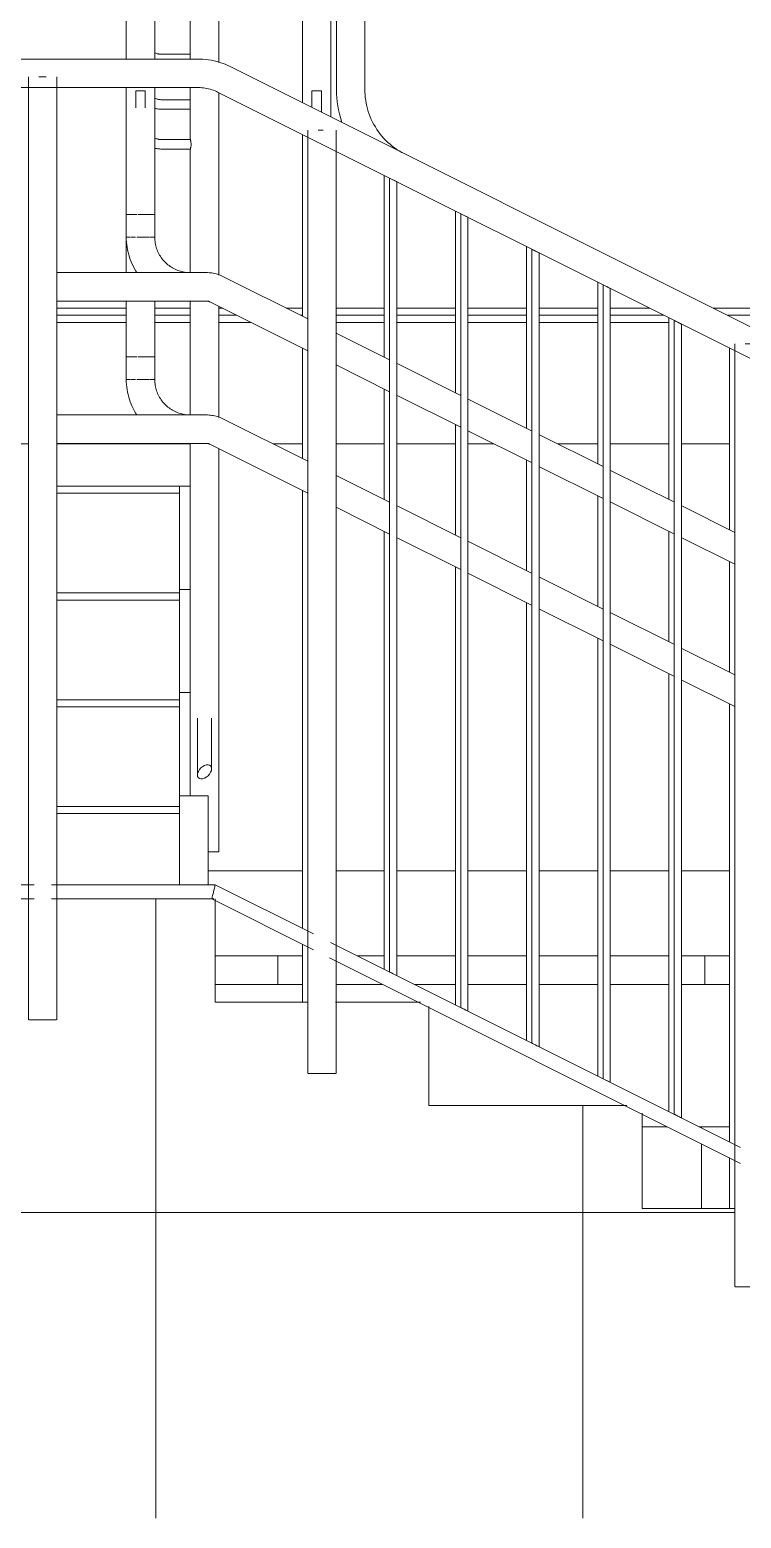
# Model space of a CAD drawing. Header units: millimetres. Extents: x -515342 to 330399, y -224905 to 507333.
# Drawn here: x 228666 to 229666, y -52629 to -50538 of the extents above; entities that cross this region are included whole.
import ezdxf

# ---------------------------------------------------------------- set-up
doc = ezdxf.new("R2010")
doc.units = ezdxf.units.MM
doc.layers.get('0').update_dxf_attribs({"lineweight": 0})
for name, color, linetype, lineweight in [('Лестницы', 7, 'Continuous', 0), ('Ограждение', 7, 'Continuous', 0), ('Перекрытие', 7, 'Continuous', 0), ('Перекрытие штриховка', 7, 'Continuous', 0), ('Стены внутренние', 7, 'Continuous', 0), ('Стены наружные', 7, 'Continuous', 0), ('Стены штриховка поверхности', 7, 'Continuous', 0)]:
    doc.layers.add(name, color=color, linetype=linetype, lineweight=lineweight)

# ---------------------------------------------------------------- blocks, each defined once
blk = doc.blocks.new('Ограждение - АР_Ограждение_Балясина_D40 доп поручень 700_900-V237-Фасад А_-Д')
at = {"layer": 'Ограждение'}
for p, q in [((7530.4, 525), (7530.4, -800)), ((7545.2, 525), (7550.4, 525)), ((7550.4, 525), (7555.5, 525)), ((7570.4, -800), (7570.4, 525)), ((7531, -800), (7550.4, -800)), ((7550.4, -800), (7569.7, -800))]:
    blk.add_line(p, q, dxfattribs=at)
blk = doc.blocks.new('Ограждение - АР_Ограждение_Балясина_D40 доп поручень 700_900-V238-Фасад А_-Д')
at = {"layer": 'Ограждение'}
for p, q in [((9122.9, 450), (9122.9, -875)), ((9137.7, 450), (9142.9, 450)), ((9142.9, 450), (9144.5, 450)), ((9162.9, -875), (9162.9, 450)), ((9123.5, -875), (9142.9, -875)), ((9142.9, -875), (9162.2, -875))]:
    blk.add_line(p, q, dxfattribs=at)
blk = doc.blocks.new('Ограждение - АР_Ограждение_Балясина_10-V239-Фасад А_-Д')
at = {"layer": 'Ограждение'}
for p, q in [((9237.9, 382.8), (9237.9, -732.5)), ((9247.9, -737.5), (9247.9, 377.8))]:
    blk.add_line(p, q, dxfattribs=at)
at = {"layer": 'Ограждение', "flags": 128}
for points in [[(9242.9, 380.3), (9240.7, 381.4), (9238.9, 382.2), (9238, 382.7)], [(9247.9, 377.8), (9247.7, 377.8), (9246.8, 378.3), (9245, 379.2), (9242.9, 380.3)], [(9237.9, -732.5), (9238, -732.6), (9238.9, -733), (9240.7, -733.9), (9242.9, -735)], [(9242.9, -735), (9245, -736.1), (9246.8, -737), (9247.7, -737.4)]]:
    blk.add_lwpolyline(points, dxfattribs=at)
blk = doc.blocks.new('Ограждение - Ограждение-9728431-Фасад А_-Д')
at = {"layer": 'Ограждение'}
for p, q in [((8738.5, -610), (8162.2, -610)), ((8992.9, -610), (8762.7, -610)), ((9131, -679.1), (8992.9, -610)), ((8162.2, -630), (8738.5, -630)), ((8762.7, -630), (8988.1, -630)), ((8988.1, -630), (9131, -701.5)), ((9731, -979.1), (9154.7, -690.9)), ((9153.7, -712.8), (9731, -1001.5))]:
    blk.add_line(p, q, dxfattribs=at)
at = {"layer": 'Ограждение', "flags": 128}
for points in [[(8988.1, -630), (8988.2, -629.7), (8988.4, -628.7), (8988.8, -627.1), (8989.3, -625), (8989.9, -622.6), (8990.5, -620)], [(8990.5, -620), (8989.9, -622.6), (8989.3, -625), (8988.8, -627.1), (8988.4, -628.7), (8988.2, -629.7), (8988.1, -630)], [(8990.5, -620), (8991.1, -617.4), (8991.7, -615), (8992.2, -612.9), (8992.5, -611.3), (8992.8, -610.3), (8992.9, -610)], [(8992.9, -610), (8992.8, -610.3), (8992.5, -611.3), (8992.2, -612.9), (8991.7, -615), (8991.1, -617.4), (8990.5, -620)]]:
    blk.add_lwpolyline(points, dxfattribs=at)
for name, p in [('Ограждение - АР_Ограждение_Балясина_D40 доп поручень 700_900-V237-Фасад А_-Д', (1200, 0)), ('Ограждение - АР_Ограждение_Балясина_D40 доп поручень 700_900-V238-Фасад А_-Д', (0, 0)), ('Ограждение - АР_Ограждение_Балясина_10-V239-Фасад А_-Д', (0, 0)), ('Ограждение - АР_Ограждение_Балясина_10-V239-Фасад А_-Д', (100, -50)), ('Ограждение - АР_Ограждение_Балясина_10-V239-Фасад А_-Д', (200, -100)), ('Ограждение - АР_Ограждение_Балясина_10-V239-Фасад А_-Д', (300, -150)), ('Ограждение - АР_Ограждение_Балясина_10-V239-Фасад А_-Д', (400, -200)), ('Ограждение - АР_Ограждение_Балясина_D40 доп поручень 700_900-V238-Фасад А_-Д', (600, -300))]:
    blk.add_blockref(name, p)
blk = doc.blocks.new('Тип верхнего поручня - Верхний поручень_Внутренний_-9728835-Фасад А_-Д')
at = {"layer": 'Ограждение'}
for p, q in [((8969.2, 550), (7407.9, 550)), ((10471.7, -189.4), (9014, 539.4)), ((7407.9, 510), (8969.2, 510)), ((8996.1, 503.7), (10453.8, -225.2))]:
    blk.add_line(p, q, dxfattribs=at)
at = {"layer": 'Ограждение', "flags": 128}
for points in [[(9014, 539.4), (9010.4, 541.2), (9006.7, 542.7), (9002.9, 544.2), (8999.1, 545.4), (8995.3, 546.5), (8991.4, 547.5), (8987.5, 548.3), (8983.6, 549), (8979.6, 549.5), (8975.6, 549.8), (8971.6, 550), (8969.2, 550)], [(8969.2, 510), (8971.6, 510), (8974, 509.8), (8976.4, 509.6), (8978.8, 509.2), (8981.2, 508.8), (8983.5, 508.3), (8985.8, 507.7), (8988.1, 507), (8990.4, 506.2), (8992.6, 505.3), (8994.8, 504.3), (8996.1, 503.7)]]:
    blk.add_lwpolyline(points, dxfattribs=at)
blk = doc.blocks.new('Тип перил - Перила_Внутренний_-9728852-Фасад А_-Д')
at = {"layer": 'Ограждение'}
for p, q in [((8981, 250), (8770.4, 250)), ((9123, 184.9), (9003.4, 244.7)), ((8770.4, 210), (8981, 210)), ((8985.5, 208.9), (9123, 140.2)), ((9238, 127.4), (9162.9, 165)), ((9162.9, 120.3), (9238, 82.7)), ((9338, 77.4), (9247.5, 122.7)), ((9248.6, 77.4), (9338, 32.7)), ((9438, 27.4), (9347.5, 72.7)), ((9347.7, 27.8), (9438, -17.3)), ((9538, -22.6), (9447.5, 22.7)), ((9447.7, -22.2), (9538, -67.3)), ((9638, -72.6), (9547.5, -27.3)), ((9547.7, -72.2), (9638, -117.3)), ((9723, -115.1), (9647.5, -77.3)), ((9647.7, -122.2), (9723, -159.8))]:
    blk.add_line(p, q, dxfattribs=at)
at = {"layer": 'Ограждение', "flags": 128}
for points in [[(9003.4, 244.7), (9001.6, 245.6), (8999.8, 246.4), (8997.9, 247.1), (8996, 247.7), (8994.1, 248.3), (8992.1, 248.8), (8990.2, 249.2), (8988.2, 249.5), (8986.2, 249.7), (8984.2, 249.9), (8982.2, 250), (8981, 250)], [(8981, 210), (8981.4, 210), (8981.8, 210), (8982.2, 209.9), (8982.6, 209.9), (8983, 209.8), (8983.4, 209.7), (8983.8, 209.6), (8984.2, 209.5), (8984.6, 209.4), (8984.9, 209.2), (8985.3, 209), (8985.5, 208.9)]]:
    blk.add_lwpolyline(points, dxfattribs=at)
blk = doc.blocks.new('Тип перил - Перила_Внутренний_-9728893-Фасад А_-Д')
at = {"layer": 'Ограждение'}
for p, q in [((8981, 50), (8770.4, 50)), ((9122.9, -15), (9003.4, 44.7)), ((8770.4, 10), (8981, 10)), ((8985.5, 8.9), (9122.9, -59.7)), ((9238, -72.6), (9162.9, -35)), ((9162.9, -79.7), (9238, -117.3)), ((9338, -122.6), (9247.7, -77.4)), ((9247.7, -122.2), (9338, -167.3)), ((9438, -172.6), (9347.7, -127.4)), ((9347.7, -172.2), (9437.4, -217)), ((9538, -222.6), (9447.7, -177.4)), ((9447.7, -222.2), (9538, -267.3)), ((9638, -272.6), (9547.7, -227.4)), ((9547.7, -272.2), (9638, -317.3)), ((9722.9, -315), (9647.7, -277.4)), ((9647.7, -322.2), (9722.9, -359.7))]:
    blk.add_line(p, q, dxfattribs=at)
at = {"layer": 'Ограждение', "flags": 128}
for points in [[(9003.4, 44.7), (9001.6, 45.6), (8999.8, 46.4), (8997.9, 47.1), (8996, 47.7), (8994.1, 48.3), (8992.1, 48.8), (8990.2, 49.2), (8988.2, 49.5), (8986.2, 49.7), (8984.2, 49.9), (8982.2, 50), (8981, 50)], [(8981, 10), (8981.4, 10), (8981.8, 10), (8982.2, 9.9), (8982.6, 9.9), (8983, 9.8), (8983.4, 9.7), (8983.8, 9.6), (8984.2, 9.5), (8984.6, 9.4), (8984.9, 9.2), (8985.3, 9), (8985.5, 8.9)]]:
    blk.add_lwpolyline(points, dxfattribs=at)
blk = doc.blocks.new('Ограждение - АР_Ограждение_Балясина_D40 доп поручень 700_900-V247-Фасад А_-Д')
at = {"layer": 'Ограждение'}
for p, q in [((8917.9, 756.7), (8957.9, 756.7)), ((8957.9, 743.3), (8917.9, 743.3)), ((8917.9, 556.7), (8958.1, 556.7))]:
    blk.add_line(p, q, dxfattribs=at)
at = {"layer": 'Ограждение', "flags": 128}
for points in [[(8907.7, 759), (8908.5, 758.6), (8909.4, 758.3), (8910.3, 757.9), (8911.2, 757.6), (8912.1, 757.4), (8913, 757.2), (8913.9, 757), (8914.8, 756.9), (8915.7, 756.8), (8916.7, 756.7), (8917.6, 756.7), (8917.9, 756.7)], [(8917.9, 743.3), (8916.4, 743.4), (8914.9, 743.5), (8913.5, 743.6), (8912, 743.8), (8910.6, 744.1), (8909.1, 744.4), (8907.7, 744.8)], [(8907.7, 559), (8908.5, 558.6), (8909.4, 558.3), (8910.3, 557.9), (8911.2, 557.6), (8912.1, 557.4), (8913, 557.2), (8913.9, 557), (8914.8, 556.9), (8915.7, 556.8), (8916.7, 556.7), (8917.6, 556.7), (8917.9, 556.7)]]:
    blk.add_lwpolyline(points, dxfattribs=at)
blk = doc.blocks.new('Ограждение - АР_Ограждение_Балясина_D40 доп поручень 700_900-V248-Фасад А_-Д')
at = {"layer": 'Ограждение'}
for p, q in [((8957.9, 1053.9), (8957.9, 1061.2)), ((8997.9, 1061.2), (8997.9, 1053.9)), ((8957.9, 805.2), (8957.9, 822.9)), ((8917.9, 692.9), (8957.9, 692.9)), ((8957.9, 679.6), (8917.9, 679.6)), ((8917.9, 492.9), (8958, 492.9)), ((8958, 479.6), (8917.9, 479.6))]:
    blk.add_line(p, q, dxfattribs=at)
at = {"layer": 'Ограждение', "flags": 128}
for points in [[(8907.7, 695.2), (8908.5, 694.9), (8909.4, 694.5), (8910.3, 694.2), (8911.2, 693.9), (8912.1, 693.6), (8913, 693.4), (8913.9, 693.3), (8914.8, 693.1), (8915.7, 693), (8916.7, 692.9), (8917.6, 692.9), (8917.9, 692.9)], [(8917.9, 679.6), (8916.4, 679.6), (8914.9, 679.7), (8913.5, 679.8), (8912, 680.1), (8910.6, 680.3), (8909.1, 680.6), (8907.7, 681)], [(8907.7, 495.2), (8908.5, 494.9), (8909.4, 494.5), (8910.3, 494.2), (8911.2, 493.9), (8912.1, 493.6), (8913, 493.4), (8913.9, 493.3), (8914.8, 493.1), (8915.7, 493), (8916.7, 492.9), (8917.6, 492.9), (8917.9, 492.9)], [(8917.9, 479.6), (8916.4, 479.6), (8914.9, 479.7), (8913.5, 479.8), (8912, 480.1), (8910.6, 480.3), (8909.1, 480.6), (8907.9, 481)]]:
    blk.add_lwpolyline(points, dxfattribs=at)
blk = doc.blocks.new('Ограждение - АР_Ограждение_Балясина_D40 доп поручень 700_900-10261106-Фасад А_-Д')
at = {"layer": 'Ограждение'}
for p, q in [((8957.9, 550), (8957.9, 805.2)), ((8958.5, 805.2), (8957.9, 805.2)), ((8997.9, 790.2), (8997.9, 545)), ((8881.2, 481.5), (8881.2, 505.2)), ((8894.5, 505.2), (8881.2, 505.2)), ((8894.5, 505.2), (8894.5, 481.5)), ((8957.9, 436.9), (8957.9, 510)), ((8997.9, 502.8), (8997.9, 246.6)), ((8917.9, 436.9), (8957.9, 436.9)), ((8957.9, 423.5), (8917.9, 423.5)), ((8957.9, 250), (8957.9, 423.5)), ((8957.9, 50), (8957.9, 210)), ((8997.9, 202.8), (8997.9, 46.6)), ((8957.9, -485), (8957.9, 10)), ((8997.9, 2.8), (8997.9, -563.8)), ((8997.9, -563.8), (8983, -563.8))]:
    blk.add_line(p, q, dxfattribs=at)
at = {"layer": 'Ограждение', "flags": 128}
for points in [[(8907.7, 439.2), (8908.5, 438.8), (8909.4, 438.5), (8910.3, 438.1), (8911.2, 437.8), (8912.1, 437.6), (8913, 437.4), (8913.9, 437.2), (8914.8, 437.1), (8915.7, 437), (8916.7, 436.9), (8917.6, 436.9), (8917.9, 436.9)], [(8917.9, 423.5), (8916.4, 423.6), (8914.9, 423.7), (8913.5, 423.8), (8912, 424), (8910.6, 424.3), (8909.1, 424.6), (8907.9, 424.9)]]:
    blk.add_lwpolyline(points, dxfattribs=at)
at = {"layer": 'Ограждение'}
blk.add_open_spline([(8957.9, 423.5), (8957.9, 423.5), (8957.9, 423.8), (8958.2, 424.8), (8958.5, 425.9), (8958.7, 426.8), (8958.9, 427.9), (8959, 428.9), (8959, 429.8), (8959, 430.5), (8959, 431.2), (8958.9, 432.2), (8958.8, 433.3), (8958.5, 434.5), (8958.3, 435.5), (8958, 436.5), (8957.9, 436.9), (8957.9, 436.9)], degree=3, knots=[0, 0, 0, 0, 0.111111, 0.222222, 0.277778, 0.333333, 0.388889, 0.444444, 0.479167, 0.513889, 0.548611, 0.583333, 0.652778, 0.722222, 0.791667, 0.861111, 1, 1, 1, 1], dxfattribs=at)
blk = doc.blocks.new('Ограждение - АР_Ограждение_Балясина_D40 доп поручень 700_900-10261104-Фасад А_-Д')
at = {"layer": 'Ограждение'}
for p, q in [((9115.4, 488.7), (9115.4, 805.2)), ((9138, 805.2), (9135.4, 805.2)), ((9155.4, 805.2), (9155.4, 468.7)), ((9128.7, 482), (9128.7, 505.2)), ((9135.4, 505.2), (9128.7, 505.2)), ((9142, 505.2), (9135.4, 505.2)), ((9142, 505.2), (9142, 475.3)), ((9115.4, 188.7), (9115.4, 444)), ((9115.4, -11.3), (9115.4, 144)), ((9115.4, -671.2), (9115.4, -56)), ((9115.4, -775), (9115.4, -693.6))]:
    blk.add_line(p, q, dxfattribs=at)
blk = doc.blocks.new('Ограждение - АР_Ограждение_Балясина_10-V250-Фасад А_-Д')
at = {"layer": 'Ограждение'}
for p, q in [((9230.4, 131.1), (9230.4, 386.5)), ((9230.5, 386.5), (9230.5, 386.5)), ((9230.4, -68.3), (9230.4, 86.5)), ((9230.4, -728.7), (9230.4, -113.5))]:
    blk.add_line(p, q, dxfattribs=at)
blk = doc.blocks.new('Ограждение - АР_Ограждение_Балясина_10-V251-Фасад А_-Д')
at = {"layer": 'Ограждение'}
for p, q in [((9330.4, 81.1), (9330.4, 336.5)), ((9330.5, 336.5), (9330.5, 336.5)), ((9330.4, -117.8), (9330.4, 36.5)), ((9330.4, -778.7), (9330.4, -163.5))]:
    blk.add_line(p, q, dxfattribs=at)
blk = doc.blocks.new('Ограждение - АР_Ограждение_Балясина_10-V252-Фасад А_-Д')
at = {"layer": 'Ограждение'}
for p, q in [((9430.4, 31), (9430.4, 286.5)), ((9430.5, 286.5), (9430.5, 286.5)), ((9430.4, -169), (9430.4, -13.5)), ((9430.4, -828.7), (9430.4, -213.5))]:
    blk.add_line(p, q, dxfattribs=at)
blk = doc.blocks.new('Ограждение - АР_Ограждение_Балясина_10-V253-Фасад А_-Д')
at = {"layer": 'Ограждение'}
for p, q in [((9530.4, -18.7), (9530.4, 236.5)), ((9530.5, 236.5), (9530.5, 236.5)), ((9530.4, -218.7), (9530.4, -63.5)), ((9530.4, -878.7), (9530.4, -263.5))]:
    blk.add_line(p, q, dxfattribs=at)
blk = doc.blocks.new('Ограждение - АР_Ограждение_Балясина_10-V254-Фасад А_-Д')
at = {"layer": 'Ограждение'}
for p, q in [((9630.4, -68.7), (9630.4, 186.5)), ((9630.5, 186.5), (9630.5, 186.5)), ((9630.4, -268.7), (9630.4, -113.5)), ((9630.4, -928.8), (9630.4, -313.5))]:
    blk.add_line(p, q, dxfattribs=at)
blk = doc.blocks.new('Ограждение - АР_Ограждение_Балясина_D40 доп поручень 700_900-V255-Фасад А_-Д')
at = {"layer": 'Ограждение'}
for p, q in [((9715.4, -111.2), (9715.4, 144)), ((9715.4, -311.2), (9715.4, -156)), ((9715.4, -971.6), (9715.4, -356)), ((9715.4, -1065), (9715.4, -993.2))]:
    blk.add_line(p, q, dxfattribs=at)
blk = doc.blocks.new('Ограждение - Ограждение-9728925-Фасад А_-Д')
at = {"layer": 'Ограждение'}
for p, q in [((8967.9, -375.8), (8967.9, -455.9)), ((8987.9, -447), (8987.9, -375.8))]:
    blk.add_line(p, q, dxfattribs=at)
at = {"layer": 'Ограждение', "flags": 128}
for points in [[(8987.9, -447), (8987.5, -444.8), (8986.5, -443.1), (8984.9, -442), (8982.9, -441.5), (8980.4, -441.6), (8977.9, -442.5), (8975.3, -444), (8972.9, -445.9), (8970.8, -448.3), (8969.2, -450.8), (8968.2, -453.4), (8967.9, -455.9)], [(8967.9, -455.9), (8968.2, -458.1), (8969.2, -459.8), (8970.8, -460.9), (8972.9, -461.4), (8975.3, -461.2), (8977.9, -460.4), (8980.4, -458.9), (8982.9, -457), (8984.9, -454.6), (8986.5, -452), (8987.5, -449.4), (8987.9, -447)]]:
    blk.add_lwpolyline(points, dxfattribs=at)
for name in ['Ограждение - АР_Ограждение_Балясина_D40 доп поручень 700_900-V248-Фасад А_-Д', 'Ограждение - АР_Ограждение_Балясина_D40 доп поручень 700_900-10261106-Фасад А_-Д', 'Ограждение - АР_Ограждение_Балясина_D40 доп поручень 700_900-10261104-Фасад А_-Д', 'Ограждение - АР_Ограждение_Балясина_D40 доп поручень 700_900-V247-Фасад А_-Д', 'Ограждение - АР_Ограждение_Балясина_10-V250-Фасад А_-Д', 'Ограждение - АР_Ограждение_Балясина_10-V251-Фасад А_-Д', 'Ограждение - АР_Ограждение_Балясина_10-V252-Фасад А_-Д', 'Ограждение - АР_Ограждение_Балясина_10-V253-Фасад А_-Д', 'Ограждение - АР_Ограждение_Балясина_10-V254-Фасад А_-Д', 'Ограждение - АР_Ограждение_Балясина_D40 доп поручень 700_900-V255-Фасад А_-Д']:
    blk.add_blockref(name, (0, 0))
blk = doc.blocks.new('Тип верхнего поручня - Верхний поручень_Внутренний_-9729062-Фасад А_-Д')
at = {"layer": 'Ограждение'}
for p, q in [((9163.3, 730.2), (9163.3, 506.6)), ((9203.3, 506.6), (9203.3, 730.2))]:
    blk.add_line(p, q, dxfattribs=at)
at = {"layer": 'Ограждение', "flags": 128}
for points in [[(9163.3, 506.6), (9163.4, 501), (9163.7, 495.4), (9164.3, 489.8), (9165, 484.3), (9166, 478.8), (9167.3, 473.3), (9168.7, 467.9), (9170.4, 462.6), (9171, 460.9)], [(9258.5, 417.2), (9255, 419), (9251.5, 421), (9248.1, 423.2), (9244.9, 425.4), (9241.7, 427.8), (9238.6, 430.4), (9235.6, 433), (9232.7, 435.8), (9229.9, 438.6), (9227.2, 441.6), (9224.7, 444.7), (9222.3, 447.9), (9220, 451.2), (9217.9, 454.6), (9215.8, 458), (9214, 461.6), (9212.2, 465.2), (9210.7, 468.8), (9209.2, 472.6), (9207.9, 476.4), (9206.8, 480.2), (9205.8, 484.1), (9205, 488), (9204.3, 491.9), (9203.8, 495.9), (9203.5, 499.9), (9203.3, 503.9), (9203.3, 506.6)]]:
    blk.add_lwpolyline(points, dxfattribs=at)
blk = doc.blocks.new('Тип перил - Перила_Внутренний_-9729076-Фасад А_-Д')
at = {"layer": 'Ограждение'}
for p, q in [((8867.9, 830), (8867.9, 550)), ((8907.9, 550), (8907.9, 830)), ((8867.9, 510), (8867.9, 358.4)), ((8907.9, 358.4), (8907.9, 510)), ((8867.9, 331.6), (8867.9, 300)), ((8867.9, 331.6), (8868.5, 331.6)), ((8868.9, 331.6), (8872.4, 331.6)), ((8872.4, 331.6), (8877.8, 331.6)), ((8877.9, 331.6), (8882.7, 331.6)), ((8884.4, 331.6), (8885.5, 331.6)), ((8885.5, 331.6), (8887.9, 331.6)), ((8887.9, 331.6), (8890.2, 331.6)), ((8890.2, 331.6), (8892, 331.6)), ((8892, 331.6), (8897.9, 331.6)), ((8897.9, 331.6), (8902, 331.6)), ((8902.1, 331.6), (8903.2, 331.6)), ((8903.3, 331.6), (8905.2, 331.6)), ((8905.4, 331.6), (8906.6, 331.6)), ((8907.2, 331.6), (8907.9, 331.6)), ((8907.9, 300), (8907.9, 331.6)), ((8868.2, 300), (8867.9, 300)), ((8870.5, 300), (8868.5, 300)), ((8873.7, 300), (8870.5, 300)), ((8881, 300), (8874.9, 300)), ((8887.9, 300), (8882.7, 300)), ((8893, 300), (8887.9, 300)), ((8894.7, 300), (8893.1, 300)), ((8899.8, 300), (8894.7, 300)), ((8905.2, 300), (8900.8, 300)), ((8907.2, 300), (8905.2, 300)), ((8907.9, 300), (8907.5, 300))]:
    blk.add_line(p, q, dxfattribs=at)
at = {"layer": 'Ограждение', "flags": 128}
for points in [[(8867.9, 358.4), (8867.9, 357.9), (8867.9, 357.3), (8867.9, 356.6), (8867.9, 356), (8867.9, 355.2), (8867.9, 354.5), (8867.9, 353.7), (8867.9, 352.8), (8867.9, 352), (8867.9, 351.1), (8867.9, 350.2), (8867.9, 349.2), (8867.9, 348.2), (8867.9, 347.2), (8867.9, 346.2), (8867.9, 345.1), (8867.9, 344), (8867.9, 342.9), (8867.9, 341.8), (8867.9, 340.7), (8867.9, 339.5), (8867.9, 338.4), (8867.9, 337.2), (8867.9, 336), (8867.9, 334.8), (8867.9, 333.6), (8867.9, 332.4), (8867.9, 331.6)], [(8907.9, 331.6), (8907.9, 332.8), (8907.9, 334), (8907.9, 335.2), (8907.9, 336.4), (8907.9, 337.6), (8907.9, 338.7), (8907.9, 339.9), (8907.9, 341), (8907.9, 342.2), (8907.9, 343.3), (8907.9, 344.4), (8907.9, 345.5), (8907.9, 346.5), (8907.9, 347.5), (8907.9, 348.5), (8907.9, 349.5), (8907.9, 350.5), (8907.9, 351.4), (8907.9, 352.3), (8907.9, 353.1), (8907.9, 353.9), (8907.9, 354.7), (8907.9, 355.5), (8907.9, 356.2), (8907.9, 356.8), (8907.9, 357.5), (8907.9, 358.1), (8907.9, 358.4)], [(8867.9, 300), (8867.9, 296.4), (8868.1, 292.8), (8868.5, 289.2), (8869, 285.7), (8869.6, 282.1), (8870.4, 278.6), (8871.4, 275.1), (8872.4, 271.7), (8873.6, 268.3), (8875, 265), (8876.4, 261.7), (8878, 258.4), (8879.7, 255.3), (8881.6, 252.2), (8883, 250)], [(8957.9, 250), (8955.9, 250), (8953.9, 250.2), (8951.9, 250.4), (8949.9, 250.6), (8947.9, 251), (8946, 251.4), (8944, 251.9), (8942.1, 252.5), (8940.2, 253.2), (8938.4, 253.9), (8936.6, 254.8), (8934.8, 255.7), (8933, 256.6), (8931.3, 257.6), (8929.6, 258.7), (8928, 259.9), (8926.4, 261.1), (8924.9, 262.4), (8923.4, 263.8), (8922, 265.2), (8920.6, 266.6), (8919.3, 268.1), (8918.1, 269.7), (8916.9, 271.3), (8915.8, 273), (8914.7, 274.7), (8913.8, 276.4), (8912.8, 278.2), (8912, 280), (8911.3, 281.9), (8910.6, 283.8), (8910, 285.7), (8909.4, 287.6), (8909, 289.5), (8908.6, 291.5), (8908.3, 293.5), (8908.1, 295.5), (8907.9, 297.5), (8907.9, 299.5), (8907.9, 300)], [(9003.4, 244.7), (9001.6, 245.6), (8999.8, 246.4), (8997.9, 247.1), (8996, 247.7), (8994.1, 248.3), (8992.1, 248.8), (8990.2, 249.2), (8988.2, 249.5), (8986.2, 249.7), (8984.2, 249.9), (8982.2, 250), (8981, 250)], [(8981, 210), (8981.4, 210), (8981.8, 210), (8982.2, 209.9), (8982.6, 209.9), (8983, 209.8), (8983.4, 209.7), (8983.8, 209.6), (8984.2, 209.5), (8984.6, 209.4), (8984.9, 209.2), (8985.3, 209), (8985.5, 208.9)]]:
    blk.add_lwpolyline(points, dxfattribs=at)
blk = doc.blocks.new('Тип перил - Перила_Внутренний_-9729090-Фасад А_-Д')
at = {"layer": 'Ограждение'}
for p, q in [((8867.9, 358.4), (8867.9, 347.4)), ((8907.9, 347.4), (8907.9, 358.4)), ((8867.9, 300), (8867.9, 250)), ((8907.9, 298.3), (8907.9, 300)), ((8867.9, 210.1), (8867.9, 158.4)), ((8907.9, 158.4), (8907.9, 210)), ((8867.9, 131.6), (8867.9, 100)), ((8867.9, 131.6), (8868.5, 131.6)), ((8868.9, 131.6), (8872.4, 131.6)), ((8872.4, 131.6), (8877.8, 131.6)), ((8877.9, 131.6), (8882.7, 131.6)), ((8884.4, 131.6), (8885.5, 131.6)), ((8885.5, 131.6), (8887.9, 131.6)), ((8887.9, 131.6), (8890.2, 131.6)), ((8890.2, 131.6), (8892, 131.6)), ((8892, 131.6), (8897.9, 131.6)), ((8897.9, 131.6), (8902, 131.6)), ((8902.1, 131.6), (8903.2, 131.6)), ((8903.3, 131.6), (8905.2, 131.6)), ((8905.4, 131.6), (8906.6, 131.6)), ((8907.2, 131.6), (8907.9, 131.6)), ((8907.9, 100), (8907.9, 131.6)), ((8868.2, 100), (8867.9, 100)), ((8870.5, 100), (8868.5, 100)), ((8873.7, 100), (8870.5, 100)), ((8881, 100), (8874.9, 100)), ((8887.9, 100), (8882.7, 100)), ((8893, 100), (8887.9, 100)), ((8894.7, 100), (8893.1, 100)), ((8899.8, 100), (8894.7, 100)), ((8905.2, 100), (8900.8, 100)), ((8907.2, 100), (8905.2, 100)), ((8907.9, 100), (8907.5, 100))]:
    blk.add_line(p, q, dxfattribs=at)
at = {"layer": 'Ограждение', "flags": 128}
for points in [[(8867.9, 158.4), (8867.9, 157.9), (8867.9, 157.3), (8867.9, 156.6), (8867.9, 156), (8867.9, 155.2), (8867.9, 154.5), (8867.9, 153.7), (8867.9, 152.8), (8867.9, 152), (8867.9, 151.1), (8867.9, 150.2), (8867.9, 149.2), (8867.9, 148.2), (8867.9, 147.2), (8867.9, 146.2), (8867.9, 145.1), (8867.9, 144), (8867.9, 142.9), (8867.9, 141.8), (8867.9, 140.7), (8867.9, 139.5), (8867.9, 138.4), (8867.9, 137.2), (8867.9, 136), (8867.9, 134.8), (8867.9, 133.6), (8867.9, 132.4), (8867.9, 131.6)], [(8907.9, 131.6), (8907.9, 132.8), (8907.9, 134), (8907.9, 135.2), (8907.9, 136.4), (8907.9, 137.6), (8907.9, 138.7), (8907.9, 139.9), (8907.9, 141), (8907.9, 142.2), (8907.9, 143.3), (8907.9, 144.4), (8907.9, 145.5), (8907.9, 146.5), (8907.9, 147.5), (8907.9, 148.5), (8907.9, 149.5), (8907.9, 150.5), (8907.9, 151.4), (8907.9, 152.3), (8907.9, 153.1), (8907.9, 153.9), (8907.9, 154.7), (8907.9, 155.5), (8907.9, 156.2), (8907.9, 156.8), (8907.9, 157.5), (8907.9, 158.1), (8907.9, 158.4)], [(8867.9, 100), (8867.9, 96.4), (8868.1, 92.8), (8868.5, 89.2), (8869, 85.7), (8869.6, 82.1), (8870.4, 78.6), (8871.4, 75.1), (8872.4, 71.7), (8873.6, 68.3), (8875, 65), (8876.4, 61.7), (8878, 58.4), (8879.7, 55.3), (8881.6, 52.2), (8883, 50)], [(8957.9, 50), (8955.9, 50), (8953.9, 50.2), (8951.9, 50.4), (8949.9, 50.6), (8947.9, 51), (8946, 51.4), (8944, 51.9), (8942.1, 52.5), (8940.2, 53.2), (8938.4, 53.9), (8936.6, 54.8), (8934.8, 55.7), (8933, 56.6), (8931.3, 57.6), (8929.6, 58.7), (8928, 59.9), (8926.4, 61.1), (8924.9, 62.4), (8923.4, 63.8), (8922, 65.2), (8920.6, 66.6), (8919.3, 68.1), (8918.1, 69.7), (8916.9, 71.3), (8915.8, 73), (8914.7, 74.7), (8913.8, 76.4), (8912.8, 78.2), (8912, 80), (8911.3, 81.9), (8910.6, 83.8), (8910, 85.7), (8909.4, 87.6), (8909, 89.5), (8908.6, 91.5), (8908.3, 93.5), (8908.1, 95.5), (8907.9, 97.5), (8907.9, 99.5), (8907.9, 100)], [(9003.4, 44.7), (9001.6, 45.6), (8999.8, 46.4), (8997.9, 47.1), (8996, 47.7), (8994.1, 48.3), (8992.1, 48.8), (8990.2, 49.2), (8988.2, 49.5), (8986.2, 49.7), (8984.2, 49.9), (8982.2, 50), (8981, 50)], [(8981, 10), (8981.4, 10), (8981.8, 10), (8982.2, 9.9), (8982.6, 9.9), (8983, 9.8), (8983.4, 9.7), (8983.8, 9.6), (8984.2, 9.5), (8984.6, 9.4), (8984.9, 9.2), (8985.3, 9), (8985.5, 8.9)]]:
    blk.add_lwpolyline(points, dxfattribs=at)
blk = doc.blocks.new('СД_Люблино_Фасады_rvt-2-Фасад А_-Д')
at = {"layer": 'Перекрытие штриховка', "true_color": 0xcacaca}
h = blk.add_hatch(dxfattribs=at)
h.set_pattern_fill('FP_59', color=9, style=0, pattern_type=2)
h.set_pattern_definition([(0, (8214, 0), (0, 600), []), (90, (8214, 0), (-600, 4e-14), [])])
h.paths.add_polyline_path([(8992.9, -750), (9115.4, -750), (9115.4, -710), (8992.9, -710), (8992.9, -712.8)])
h.paths.add_polyline_path([(9162.9, -750), (9228.1, -750), (9162.9, -717.4)])
h.paths.add_polyline_path([(10993.6, -750), (10993.6, -710), (10522.9, -710), (10522.9, -740), (10512.9, -740), (10512.9, -750), (10960.4, -750)])
h.paths.add_polyline_path([(9272.9, -750), (9330.5, -750), (9330.5, -710), (9247.7, -710), (9248, -737.6), (9263.6, -745.4)])
h.paths.add_polyline_path([(9347.7, -750), (9430.5, -750), (9430.5, -710), (9347.7, -710), (9347.7, -712.8)])
h.paths.add_polyline_path([(9447.7, -750), (9530.5, -750), (9530.5, -710), (9447.7, -710), (9447.7, -712.8)])
h.paths.add_polyline_path([(9547.7, -750), (9630.5, -750), (9630.5, -710), (9547.7, -710), (9547.7, -712.8)])
h.paths.add_polyline_path([(9647.7, -750), (9715.4, -750), (9715.4, -710), (9647.7, -710), (9647.7, -712.8)])
h.paths.add_polyline_path([(9762.9, -750), (9830.5, -750), (9830.5, -710), (9762.9, -710), (9762.9, -712.8)])
h.paths.add_polyline_path([(9847.7, -750), (9930.5, -750), (9930.5, -710), (9847.7, -710), (9847.7, -712.8)])
h.paths.add_polyline_path([(9947.7, -750), (10030.5, -750), (10030.5, -710), (9947.7, -710), (9947.7, -712.8)])
h.paths.add_polyline_path([(10047.7, -750), (10130.5, -750), (10130.5, -710), (10047.7, -710), (10047.7, -712.8)])
h.paths.add_polyline_path([(10147.7, -750), (10230.5, -750), (10230.5, -710), (10147.7, -710), (10147.7, -712.8)])
h.paths.add_polyline_path([(10247.7, -750), (10315.4, -750), (10315.4, -710), (10247.7, -710), (10247.7, -712.8)])
h.paths.add_polyline_path([(10362.9, -750), (10472.9, -750), (10472.9, -733.5), (10459.6, -728.1), (10423.4, -710), (10362.9, -710), (10362.9, -730.5)])
h.paths.add_polyline_path([(9230.5, -728.8), (9230.5, -710), (9192.9, -710), (9215.1, -721.1)])
at = {"layer": 'Стены штриховка поверхности', "true_color": 0xcacaca}
h = blk.add_hatch(dxfattribs=at)
h.set_pattern_fill('FP_54', color=9, style=0, pattern_type=2)
h.set_pattern_definition([(0, (16055, -3120), (0, 600), []), (90, (16055, -3120), (-600, 4e-14), [])])
h.paths.add_polyline_path([(10960.4, -950), (10993.6, -950), (10993.6, -750), (10512.9, -750), (10512.9, -950), (10831.1, -950)])
h.paths.add_polyline_path([(9993.9, -950), (10030.5, -950), (10030.5, -750), (9947.7, -750), (9947.7, -950)])
h.paths.add_polyline_path([(9930.5, -950), (9930.5, -750), (9847.7, -750), (9847.7, -950), (9926.2, -950)])
h.paths.add_polyline_path([(10047.7, -950), (10130.5, -950), (10130.5, -750), (10047.7, -750), (10047.7, -911.1)])
h.paths.add_polyline_path([(9830.5, -950), (9830.5, -750), (9762.9, -750), (9762.9, -950), (9796.9, -950)])
h.paths.add_polyline_path([(9672.9, -950), (9715.4, -950), (9715.4, -750), (9647.7, -750), (9647.7, -937.4), (9667.6, -947.4)])
h.paths.add_polyline_path([(10472.9, -950), (10472.9, -750), (10362.9, -750), (10362.9, -950), (10443.3, -950)])
h.paths.add_polyline_path([(10315.4, -950), (10315.4, -750), (10247.7, -750), (10247.7, -950), (10314, -950)])
h.paths.add_polyline_path([(10147.7, -950), (10230.5, -950), (10230.5, -750), (10147.7, -750), (10147.7, -911.1)])
h.paths.add_polyline_path([(9628.1, -950), (9592.9, -932.4), (9592.9, -950)])
h.paths.add_polyline_path([(9630.5, -928.8), (9630.5, -750), (9547.7, -750), (9547.7, -887.4), (9595.1, -911.1)])
h.paths.add_polyline_path([(9409.1, -920), (9568.1, -920), (9292.9, -782.4), (9292.9, -920), (9405.3, -920)])
h.paths.add_polyline_path([(9530.5, -878.8), (9530.5, -750), (9447.7, -750), (9447.7, -837.4)])
h.paths.add_polyline_path([(9430.5, -828.8), (9430.5, -750), (9347.7, -750), (9347.7, -787.4), (9409.1, -818.1)])
h.paths.add_polyline_path([(9330.5, -778.8), (9330.5, -750), (9272.9, -750), (9312.1, -769.6)])
h.paths.add_polyline_path([(9115.4, -775), (9115.4, -750), (8992.9, -750), (8992.9, -775), (9085.9, -775)])
h.paths.add_polyline_path([(9215.1, -775), (9278.1, -775), (9228.1, -750), (9162.9, -750), (9162.9, -775)])
h.paths.add_polyline_path([(9630.5, -710), (9630.5, -313.5), (9547.7, -272.2), (9547.7, -710)])
h.paths.add_polyline_path([(9409.1, -710), (9430.5, -710), (9430.5, -213.5), (9347.7, -172.2), (9347.7, -710)])
h.paths.add_polyline_path([(9510.9, -710), (9530.5, -710), (9530.5, -263.5), (9447.7, -222.2), (9447.7, -710)])
h.paths.add_polyline_path([(9312.1, -710), (9330.5, -710), (9330.5, -163.5), (9247.7, -122.2), (9247.7, -710), (9279.8, -710)])
h.paths.add_polyline_path([(9230.5, -710), (9230.5, -113.5), (9162.9, -79.7), (9162.9, -695), (9192.9, -710), (9215.1, -710)])
h.paths.add_polyline_path([(9115.4, -710), (9115.4, -693.6), (8992.9, -632.4), (8992.9, -710), (9085.9, -710)])
h.paths.add_polyline_path([(9647.7, -710), (9715.4, -710), (9715.4, -356), (9647.7, -322.2), (9647.7, -664.6)])
h.paths.add_polyline_path([(9762.9, -710), (9782.9, -710), (9782.9, -389.7), (9762.9, -379.7), (9762.9, -613.6)])
h.paths.add_polyline_path([(9115.4, -671.2), (9115.4, -56), (8997.9, 2.8), (8997.2, -563.7), (8982.9, -563.7), (8983, -610), (8993.5, -610.3), (9102, -664.6)])
h.paths.add_polyline_path([(9782.9, -345), (9782.9, -189.7), (9762.9, -179.7), (9762.9, -335)])
h.paths.add_polyline_path([(16002.1, -320), (16005, -320), (16005, 180), (15882.9, 179.6), (15882.9, -320)])
h.paths.add_polyline_path([(9715.4, -311.2), (9715.4, -156), (9647.7, -122.2), (9647.7, -277.4), (9667.6, -287.4)])
h.paths.add_polyline_path([(9630.5, -268.8), (9630.5, -113.5), (9547.7, -72.2), (9547.7, -227.4)])
h.paths.add_polyline_path([(9530.5, -218.8), (9530.5, -63.5), (9447.7, -22.2), (9447.7, -177.4), (9526.8, -217)])
h.paths.add_polyline_path([(9430.5, -168.8), (9430.5, -13.5), (9347.7, 27.8), (9347.7, -127.4), (9409.1, -158.1)])
h.paths.add_polyline_path([(9782.9, -145), (9782.9, 110.3), (9762.9, 120.3), (9762.9, -135)])
h.paths.add_polyline_path([(9330.5, -118.8), (9330.5, 36.5), (9247.7, 77.4), (9247.7, -77.4), (9328.5, -117.8)])
h.paths.add_polyline_path([(9715.4, -111.2), (9715.4, 144), (9647.7, 177.8), (9647.7, -77.4), (9667.6, -87.4)])
h.paths.add_polyline_path([(9230.5, -68.8), (9230.5, 86.5), (9162.9, 120.3), (9162.9, -35), (9229.4, -68.3)])
h.paths.add_polyline_path([(9630.5, -68.8), (9630.5, 180), (9547.7, 179.6), (9547.7, -27.4)])
h.paths.add_polyline_path([(8957.9, -50), (8957.9, 10), (8770.4, 10), (8770.4, -50), (8956.6, -50)])
h.paths.add_polyline_path([(8655.4, -50), (8730.4, -50), (8730.4, 10), (8655.4, 10), (8655.4, -18.7)])
h.paths.add_polyline_path([(8645.4, -50), (8645.4, 10), (8637.9, 10), (8637.9, -50)])
h.paths.add_polyline_path([(9530.5, -18.8), (9530.5, 180), (9447.7, 179.6), (9447.7, 22.6), (9530.2, -18.7)])
h.paths.add_polyline_path([(9115.4, -11.2), (9115.4, 144), (9043.4, 180), (8997.9, 179.6), (8998.9, 46.3), (9008.2, 42.3), (9085.9, 3.5)])
h.paths.add_polyline_path([(9430.5, 31.2), (9430.5, 180), (9347.7, 179.6), (9347.7, 72.6), (9409.1, 41.9)])
h.paths.add_polyline_path([(8881.3, 50), (8883.3, 50), (8879, 58.1), (8871.2, 77), (8869.3, 90), (8867.9, 100), (8867.9, 180), (8770.4, 179.6), (8770.4, 50), (8881.2, 50)])
h.paths.add_polyline_path([(8957.9, 50), (8957.9, 180), (8907.9, 179.6), (8907.9, 98.3), (8911.2, 82.9), (8917.8, 70.4), (8924.4, 63), (8936.7, 55), (8948.1, 51.2), (8956.6, 50.2)])
h.paths.add_polyline_path([(8637.9, 50), (8645.4, 50), (8645.4, 180), (8637.9, 179.6), (8637.9, 80.5)])
h.paths.add_polyline_path([(8655.4, 50), (8730.4, 50), (8730.4, 180), (8655.4, 179.6), (8655.4, 80.5)])
h.paths.add_polyline_path([(9330.5, 81.2), (9330.5, 180), (9247.7, 179.6), (9247.7, 122.6), (9312.1, 90.4)])
h.paths.add_polyline_path([(9230.5, 131.2), (9230.5, 180), (9162.9, 179.6), (9162.9, 165), (9215.1, 138.9)])
h.paths.add_polyline_path([(9782.9, 155), (9782.9, 180), (9733.6, 179.6)])
h = blk.add_hatch(dxfattribs=at)
h.set_pattern_fill('FP_65', color=9, style=0, pattern_type=2)
h.set_pattern_definition([(0, (10442.85, 0), (0, 600), []), (90, (10442.85, 0), (-600, 4e-14), [])])
h.paths.add_polyline_path([(9247.5, -1500), (10442.9, -1500), (10442.9, -1355.9), (10441.1, -1355), (10362.2, -1355), (10362.2, -1475), (10323.5, -1475), (10323.5, -1355), (10192.9, -1355), (10192.9, -1230.9), (10151.1, -1210), (9892.9, -1210), (9892.9, -1080.9), (9861.1, -1065), (9762.2, -1065), (9762.2, -1175), (9723.5, -1175), (9723.5, -1065), (9592.9, -1065), (9592.9, -930.9), (9571.1, -920), (9292.9, -920), (9292.9, -780.9), (9279.8, -775), (9162.2, -775), (9162.2, -875), (9123.5, -875), (9123.5, -775), (8992.9, -775), (8992.2, -630.5), (8988.8, -630), (8769.7, -630), (8769.7, -800), (8731, -800), (8731, -630), (8169.7, -630), (8169.7, -800), (8131, -800), (8131, -630), (7569.7, -630), (7569.7, -800), (7531, -800), (7531, -630), (7342.9, -630), (7342.9, -1010), (6553, -1010.3), (6553, -1017.5), (7252.2, -1017.5), (7252.2, -1450), (7761.5, -1450), (7761.5, -1500), (9215.1, -1500)])
h.paths.add_polyline_path([(10192.9, -1211.5), (10192.9, -1210), (10189.9, -1210)])
h.paths.add_polyline_path([(5660.1, -1017.5), (5876.9, -1017.5), (5876.9, -1010), (5539.9, -1010.3), (5539.9, -1017.5)])
h.paths.add_polyline_path([(6047.9, -1017.5), (6526.9, -1017.5), (6526.9, -1010), (5903, -1010.3), (5903, -1017.5), (5918.6, -1017.5)])
h = blk.add_hatch(dxfattribs=at)
h.set_pattern_fill('FP_56', color=9, style=0, pattern_type=2)
h.set_pattern_definition([(0, (16009.5, -3014), (0, 600), []), (90, (16009.5, -3014), (-600, 4e-14), [])])
h.paths.add_polyline_path([(10192.9, -1355), (10315.4, -1355), (10315.4, -1293.6), (10192.9, -1232.4), (10192.9, -1307.7)])
h.paths.add_polyline_path([(10362.9, -1355), (10438.1, -1355), (10362.9, -1317.4), (10362.9, -1348)])
h.paths.add_polyline_path([(10472.9, -1343), (10472.9, -950), (10362.9, -950), (10362.9, -1295), (10458.9, -1343)])
h.paths.add_polyline_path([(10572.5, -1343), (10993.6, -1343), (10993.6, -950), (10512.9, -950), (10512.9, -1343)])
h.paths.add_polyline_path([(10315.4, -1271.2), (10315.4, -950), (10247.7, -950), (10247.7, -1237.4), (10314, -1270.6)])
h.paths.add_polyline_path([(10230.5, -1228.8), (10230.5, -950), (10147.7, -950), (10147.7, -1187.4), (10192.9, -1210)])
h.paths.add_polyline_path([(9892.9, -1210), (10148.1, -1210), (9892.9, -1082.4), (9892.9, -1208.6)])
h.paths.add_polyline_path([(10130.5, -1178.8), (10130.5, -950), (10047.7, -950), (10047.7, -1137.4), (10055.4, -1141.3)])
h.paths.add_polyline_path([(10030.5, -1128.8), (10030.5, -950), (9947.7, -950), (9947.7, -1087.4), (9991.7, -1109.4)])
h.paths.add_polyline_path([(9930.5, -1078.8), (9930.5, -950), (9847.7, -950), (9847.7, -1037.4), (9926.2, -1076.7)])
h.paths.add_polyline_path([(9796.9, -1065), (9858.1, -1065), (9762.9, -1017.4), (9762.9, -1065)])
h.paths.add_polyline_path([(9592.9, -1065), (9715.4, -1065), (9715.4, -993.6), (9628.1, -950), (9592.9, -950), (9592.9, -1010.3)])
h.paths.add_polyline_path([(9830.5, -1028.8), (9830.5, -950), (9762.9, -950), (9762.9, -995), (9796.9, -1012)])
h.paths.add_polyline_path([(9715.4, -971.2), (9715.4, -950), (9672.9, -950)])
at = {"layer": 'Лестницы'}
for p, q in [((8770.4, -50), (8942.9, -50)), ((8942.9, -60), (8770.4, -60)), ((8942.9, -60), (8770.4, -60)), ((8942.9, -50), (8942.9, -60)), ((8942.9, -60), (8942.9, -195)), ((8770.4, -200), (8942.9, -200)), ((8942.9, -210), (8942.9, -200)), ((8942.9, -210), (8770.4, -210)), ((8942.9, -210), (8770.4, -210)), ((8942.9, -210), (8942.9, -340)), ((8770.1, -350), (8942.9, -350)), ((8942.9, -360), (8942.9, -350)), ((8942.9, -360), (8770.1, -360)), ((8942.9, -360), (8770.1, -360)), ((8942.9, -360), (8942.9, -485)), ((8770.2, -500), (8942.9, -500)), ((8942.9, -510), (8942.9, -500)), ((8942.9, -510), (8770.2, -510)), ((8942.9, -510), (8770.2, -510)), ((8942.9, -510), (8942.9, -610))]:
    blk.add_line(p, q, dxfattribs=at)
at = {"layer": 'Перекрытие'}
for p, q in [((8992.9, -710), (9115.4, -710)), ((9192.9, -710), (9230.5, -710)), ((9247.7, -710), (9330.5, -710)), ((9347.7, -710), (9430.6, -710)), ((9447.7, -710), (9530.6, -710)), ((9547.7, -710), (9630.7, -710)), ((9647.7, -710), (9715.4, -710)), ((9115.4, -750), (8992.9, -750)), ((9228.3, -750), (9162.8, -750)), ((9330.5, -750), (9272.9, -750)), ((9430.5, -750), (9347.7, -750)), ((9530.6, -750), (9447.7, -750)), ((9630.6, -750), (9547.7, -750)), ((9715.6, -750), (9647.7, -750))]:
    blk.add_line(p, q, dxfattribs=at)
at = {"layer": 'Стены внутренние'}
for p, q in [((8770.4, 200), (8867.9, 200)), ((8907.9, 200), (8957.9, 200)), ((8997.9, 200), (9003.4, 200)), ((9092.8, 200), (9115.4, 200)), ((9162.9, 200), (9230.5, 200)), ((9247.6, 200), (9330.5, 200)), ((9347.6, 200), (9430.5, 200)), ((9447.7, 200), (9530.5, 200)), ((9547.7, 200), (9603.4, 200)), ((9692.9, 200), (9782.9, 200)), ((8867.9, 180), (8770.4, 180)), ((8957.9, 180), (8907.9, 180)), ((9043.4, 180), (8997.9, 180)), ((9230.5, 180), (9162.9, 180)), ((9330.5, 180), (9247.6, 180)), ((9430.5, 180), (9347.6, 180)), ((9530.5, 180), (9447.6, 180)), ((9630.5, 180), (9547.7, 180)), ((8942.9, -195), (8942.9, -50)), ((8942.9, -50), (8957.9, -50)), ((8942.9, -340), (8942.9, -195)), ((8957.9, -195), (8942.9, -195)), ((8942.9, -485), (8942.9, -340)), ((8957.9, -340), (8942.9, -340)), ((8942.9, -610), (8942.9, -485)), ((8942.9, -485), (8982.9, -485)), ((8982.9, -485), (8982.9, -610)), ((8991.1, -630), (8769.7, -630)), ((8992.9, -775), (8992.9, -630)), ((9123.5, -775), (8992.9, -775)), ((9281.1, -775), (9162, -775)), ((9292.9, -920), (9292.9, -780.9)), ((9571.1, -920), (9292.9, -920)), ((9592.9, -1065), (9592.9, -930.9)), ((9628.1, -950), (9592.9, -950)), ((9715.5, -950), (9672.9, -950)), ((9723.5, -1065), (9592.9, -1065))]:
    blk.add_line(p, q, dxfattribs=at)
at = {"layer": 'Стены наружные'}
for p, q in [((8867.9, 190), (8770.4, 190)), ((8957.9, 190), (8907.9, 190)), ((9023.4, 190), (8997.9, 190)), ((9115.4, 190), (9112.7, 190)), ((9230.5, 190), (9162.9, 190)), ((9330.5, 190), (9247.6, 190)), ((9430.5, 190), (9347.6, 190)), ((9530.5, 190), (9447.7, 190)), ((9623.4, 190), (9547.7, 190)), ((9782.9, 190), (9712.9, 190))]:
    blk.add_line(p, q, dxfattribs=at)
at = {"layer": 'Ограждение', "lineweight": 9}
for name in ['Тип верхнего поручня - Верхний поручень_Внутренний_-9728835-Фасад А_-Д', 'Тип верхнего поручня - Верхний поручень_Внутренний_-9729062-Фасад А_-Д', 'Ограждение - Ограждение-9728431-Фасад А_-Д', 'Ограждение - Ограждение-9728925-Фасад А_-Д', 'Тип перил - Перила_Внутренний_-9728852-Фасад А_-Д', 'Тип перил - Перила_Внутренний_-9729076-Фасад А_-Д', 'Тип перил - Перила_Внутренний_-9728893-Фасад А_-Д', 'Тип перил - Перила_Внутренний_-9729090-Фасад А_-Д']:
    blk.add_blockref(name, (0, 0), dxfattribs=at)

msp = doc.modelspace()

# ---------------------------------------------------------------- block references
msp.add_blockref('СД_Люблино_Фасады_rvt-2-Фасад А_-Д', (219933.6471, -51129.182))

doc.saveas('drawing.dxf')
